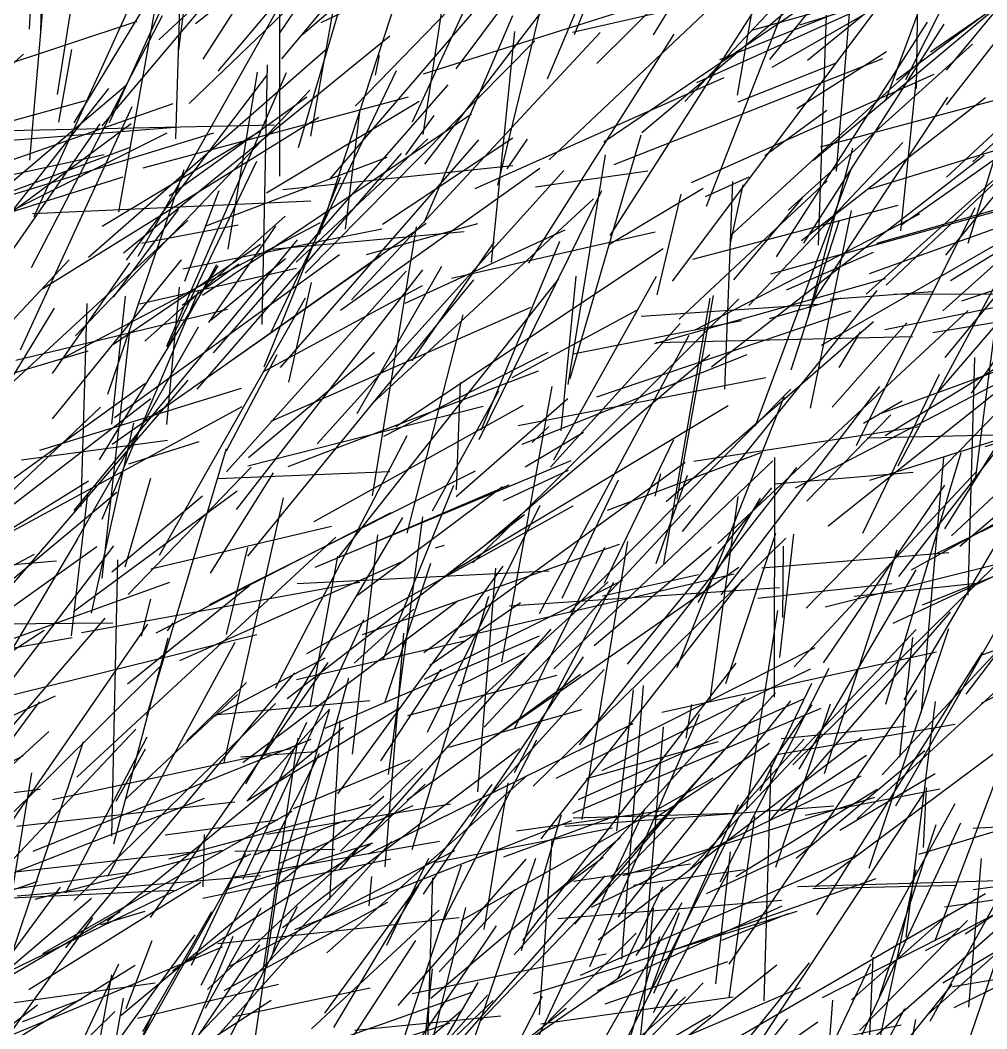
# Model space of a CAD drawing. Header units: metres. Extents: x 0 to 1019, y 0 to 619.
# Drawn here: x 396.4 to 465.7, y 409.9 to 482.3 of the extents above; entities that cross this region are included whole.
import ezdxf

# ---------------------------------------------------------------- set-up
doc = ezdxf.new("R2010")
doc.units = ezdxf.units.M

msp = doc.modelspace()

# ---------------------------------------------------------------- linework, layer by layer
at = {"color": 113}
for p, q in [((436.136, 481.221), (443.921, 500.626)), ((403.983, 465.035), (414.053, 478.282)), ((451.334, 462.904), (457.586, 465.61)), ((412.61, 426.198), (418.555, 432.804))]:
    msp.add_line(p, q, dxfattribs=at)
at = {"color": 31}
for p, q in [((414.969, 481.295), (427.583, 500.054)), ((441.953, 459.109), (460.367, 459.554)), ((423.469, 411.521), (432.652, 422.04))]:
    msp.add_line(p, q, dxfattribs=at)
at = {"color": 12}
for p, q in [((437.72, 479.146), (456.95, 498.233)), ((454.619, 454.478), (459.979, 460.535)), ((449.562, 442.934), (462.976, 444.037)), ((426.42, 413.953), (431.835, 419.859))]:
    msp.add_line(p, q, dxfattribs=at)
at = {"color": 93}
msp.add_line((410.564, 478.59), (426.977, 498.084), dxfattribs=at)
at = {"color": 160}
for p, q in [((441.794, 481.2), (452.014, 497.792)), ((385.183, 438.509), (402.129, 454.464))]:
    msp.add_line(p, q, dxfattribs=at)
at = {"color": 242}
for p, q in [((450.137, 479.427), (465.365, 498.073)), ((459.001, 438.965), (478.895, 448.293))]:
    msp.add_line(p, q, dxfattribs=at)
at = {"color": 36}
for p, q in [((434.191, 478.04), (442.084, 496.74)), ((407.525, 473.733), (407.97, 488.224)), ((444.9, 477.769), (462.953, 485.938)), ((443.872, 445.552), (457.845, 462.852))]:
    msp.add_line(p, q, dxfattribs=at)
at = {"color": 228}
msp.add_line((397.018, 481.618), (397.89, 496.47), dxfattribs=at)
at = {"color": 243}
for p, q in [((459.901, 477.991), (468.984, 496.014)), ((408.652, 414.418), (416.932, 431.874)), ((421.353, 422.414), (440.329, 431.78)), ((447.709, 420.796), (457.85, 427.053))]:
    msp.add_line(p, q, dxfattribs=at)
at = {"color": 29}
for p, q in [((447.826, 476.871), (451.084, 495.652)), ((452.408, 466.444), (465.618, 476.707)), ((409.802, 412.683), (425.413, 427.424)), ((406.603, 400.014), (416.256, 418.634))]:
    msp.add_line(p, q, dxfattribs=at)
at = {"color": 65}
msp.add_line((407.74, 480.12), (409.612, 495.015), dxfattribs=at)
at = {"color": 173}
for p, q in [((458.436, 476.453), (465.194, 494.773)), ((417.511, 442.988), (435.88, 450.639)), ((422.353, 404.547), (428.03, 421.621))]:
    msp.add_line(p, q, dxfattribs=at)
at = {"color": 37}
for p, q in [((460.656, 477.357), (460.904, 494.829)), ((431.834, 428.243), (438.957, 441.918)), ((460.84, 422.389), (469.398, 424.983)), ((432.42, 408.782), (440.183, 414.135)), ((404.768, 410.616), (414.89, 413.054))]:
    msp.add_line(p, q, dxfattribs=at)
at = {"color": 134}
for p, q in [((399.042, 476.91), (401.778, 494.491)), ((458.481, 463.238), (471.633, 475.635)), ((392.003, 446.577), (405.294, 456.186)), ((409.942, 440.301), (429.034, 449.914))]:
    msp.add_line(p, q, dxfattribs=at)
at = {"color": 162}
msp.add_line((416.624, 481.223), (431.435, 494.081), dxfattribs=at)
at = {"color": 25}
msp.add_line((424.496, 474.967), (433.33, 493.979), dxfattribs=at)
at = {"color": 129}
for p, q in [((415.124, 479.476), (426.802, 493.464)), ((409.617, 467.46), (422.692, 472.41)), ((459.472, 429.35), (460.412, 437.953))]:
    msp.add_line(p, q, dxfattribs=at)
at = {"color": 49}
for p, q in [((420.393, 476.078), (437.397, 493.631)), ((455.105, 457.332), (456.653, 459.895)), ((443.491, 435.797), (451.165, 455.216)), ((389.03, 441.629), (401.262, 449.19))]:
    msp.add_line(p, q, dxfattribs=at)
at = {"color": 185}
for p, q in [((400.219, 474.894), (411.188, 492.978)), ((452.121, 420.067), (470.425, 420.62))]:
    msp.add_line(p, q, dxfattribs=at)
at = {"color": 63}
for p, q in [((402.755, 474.909), (410.763, 492.428)), ((464.715, 472.079), (480.067, 486.02)), ((453.631, 466.095), (454.208, 482.611)), ((424.484, 457.804), (430.392, 466.349)), ((461.963, 443.908), (474.475, 450.07)), ((454.065, 428.19), (459.285, 444.226)), ((457.271, 421.379), (462.986, 438.585)), ((423.489, 403.97), (438.323, 420.839))]:
    msp.add_line(p, q, dxfattribs=at)
at = {"color": 20}
for p, q in [((444.052, 476.407), (458.33, 491.618)), ((441.89, 459.044), (458.44, 463.701)), ((399.626, 415.677), (416.053, 435.398))]:
    msp.add_line(p, q, dxfattribs=at)
at = {"color": 215}
for p, q in [((397.842, 481.214), (398.022, 491.297)), ((438.692, 466.787), (448.956, 482.832)), ((441.915, 448.092), (442.313, 449.683)), ((406.932, 438.417), (407.321, 438.996)), ((392.868, 420.784), (408.754, 422.557))]:
    msp.add_line(p, q, dxfattribs=at)
at = {"color": 220}
for p, q in [((416.335, 473.104), (421.6, 490.973)), ((453.996, 436.135), (462.696, 448.886)), ((425.365, 434.952), (439.586, 442.049)), ((437.819, 416.235), (456.745, 430.775))]:
    msp.add_line(p, q, dxfattribs=at)
at = {"color": 21}
for p, q in [((459.221, 477.965), (476.648, 490.915)), ((454.464, 462.233), (461.803, 462.778)), ((414.36, 453.482), (432.984, 461.663)), ((397.763, 451.396), (412.238, 455.831)), ((406.758, 423.787), (414.838, 424.86)), ((440.227, 403.02), (441.806, 418.505))]:
    msp.add_line(p, q, dxfattribs=at)
at = {"color": 227}
for p, q in [((462.807, 476.175), (474.279, 490.935)), ((450.611, 465.273), (461.448, 482.116)), ((430.167, 464.856), (431.843, 481.451)), ((414.395, 465.825), (428.205, 467.093)), ((447.232, 412.075), (449.075, 425.086))]:
    msp.add_line(p, q, dxfattribs=at)
at = {"color": 70}
for p, q in [((425.39, 471.921), (439.671, 490.601)), ((463.925, 462.106), (481.625, 468.042)), ((404.103, 441.022), (412.923, 450.175)), ((450.853, 436.502), (451.86, 445.37))]:
    msp.add_line(p, q, dxfattribs=at)
at = {"color": 208}
for p, q in [((461.675, 479.984), (477.16, 490.738)), ((453.277, 472.198), (472.489, 488.278)), ((450.617, 429.555), (463.446, 431.712))]:
    msp.add_line(p, q, dxfattribs=at)
at = {"color": 144}
for p, q in [((408.47, 476.266), (422.561, 489.839)), ((438.974, 471.902), (458.242, 479.514)), ((405.06, 438.037), (405.723, 440.689)), ((393.519, 412.474), (401.47, 419.24))]:
    msp.add_line(p, q, dxfattribs=at)
at = {"color": 137}
for p, q in [((414.979, 471.065), (414.995, 489.94)), ((458.209, 428.086), (473.799, 444.906))]:
    msp.add_line(p, q, dxfattribs=at)
at = {"color": 86}
for p, q in [((427.63, 478.76), (436.144, 490.143)), ((432.086, 453.162), (449.845, 456.608)), ((418.562, 419.139), (419.304, 431.985))]:
    msp.add_line(p, q, dxfattribs=at)
at = {"color": 50}
for p, q in [((454.919, 471.408), (456.411, 489.538)), ((405.301, 459.203), (415.358, 468.184)), ((438.501, 447.089), (449.521, 451.232)), ((410.006, 442.56), (414.543, 449.761)), ((412.549, 427.442), (423.811, 446.554)), ((446.974, 434.637), (450.561, 445.42)), ((379.444, 397.741), (397.593, 411.575))]:
    msp.add_line(p, q, dxfattribs=at)
at = {"color": 87}
for p, q in [((397.36, 468.163), (406.402, 488.026)), ((459.175, 425.862), (466.721, 439.102))]:
    msp.add_line(p, q, dxfattribs=at)
at = {"color": 75}
for p, q in [((403.431, 468.495), (406.98, 488.378)), ((431.791, 415.162), (448.375, 433.629))]:
    msp.add_line(p, q, dxfattribs=at)
at = {"color": 214}
for p, q in [((409.484, 479.461), (415.125, 488.234)), ((392.938, 461.631), (402.092, 474.804)), ((425.561, 407.636), (425.962, 420.685))]:
    msp.add_line(p, q, dxfattribs=at)
at = {"color": 251}
for p, q in [((417.94, 482.088), (430.669, 488.201)), ((388.657, 449.673), (408.392, 467.873)), ((461.09, 440.291), (473.916, 445.411)), ((387.342, 418.678), (404.064, 421.07))]:
    msp.add_line(p, q, dxfattribs=at)
at = {"color": 143}
for p, q in [((425.277, 474.038), (427.445, 488.41)), ((397.242, 468.368), (417.202, 469.284)), ((435.176, 452.776), (436.237, 463.89)), ((432.419, 416.191), (447.721, 436.093)), ((450.569, 421.448), (454.498, 433.177)), ((400.875, 396.272), (403.781, 412.057))]:
    msp.add_line(p, q, dxfattribs=at)
at = {"color": 138}
for p, q in [((397.057, 472.213), (398.388, 487.667)), ((396.979, 412.667), (409.324, 420.38))]:
    msp.add_line(p, q, dxfattribs=at)
at = {"color": 201}
for p, q in [((417.205, 473.918), (419.695, 487.84)), ((429.203, 426.864), (430.472, 442.917)), ((400.235, 419.055), (414.68, 433.209))]:
    msp.add_line(p, q, dxfattribs=at)
at = {"color": 226}
for p, q in [((445.596, 468.912), (452.94, 487.664)), ((441.908, 425.007), (450.107, 430.36)), ((445.606, 419.577), (453.134, 423.053))]:
    msp.add_line(p, q, dxfattribs=at)
at = {"color": 182}
for p, q in [((450.311, 478.891), (465.761, 487.768)), ((431.296, 471.579), (432.747, 473.717)), ((399.177, 457.88), (417.909, 467.737)), ((446.651, 440.999), (458.027, 455.956)), ((412.364, 420.594), (421.023, 439.227)), ((459.924, 416.427), (462.023, 433.35))]:
    msp.add_line(p, q, dxfattribs=at)
at = {"color": 94}
msp.add_line((452.29, 481.921), (471.572, 487.919), dxfattribs=at)
at = {"color": 83}
for p, q in [((408.934, 482.025), (415.373, 487.028)), ((415.033, 457.314), (429.259, 473.658)), ((427.856, 437.943), (447.572, 442.512)), ((421.427, 426.289), (438.535, 441.945))]:
    msp.add_line(p, q, dxfattribs=at)
at = {"color": 199}
for p, q in [((406.313, 480.841), (412.026, 486.167)), ((389.243, 473.255), (401.054, 476.486)), ((432.583, 450.195), (436.77, 452.67)), ((393.86, 433.343), (413.342, 438.166)), ((404.288, 398.846), (411.631, 416.501)), ((463.236, 412.901), (473.215, 414.554))]:
    msp.add_line(p, q, dxfattribs=at)
at = {"color": 145}
for p, q in [((418.599, 470.875), (431.422, 485.827)), ((456.815, 445.432), (462.315, 456.837)), ((402.922, 442.668), (409.437, 448.123))]:
    msp.add_line(p, q, dxfattribs=at)
at = {"color": 127}
for p, q in [((438.225, 473.514), (457.293, 486.474)), ((411.281, 465.809), (413.393, 478.528)), ((405.183, 471.666), (424.208, 476.759)), ((380.583, 435.121), (397.394, 443.916))]:
    msp.add_line(p, q, dxfattribs=at)
at = {"color": 102}
for p, q in [((448.84, 481.526), (464.105, 485.846)), ((449.453, 426.935), (453.166, 434.654)), ((403.233, 426.201), (405.357, 429.94))]:
    msp.add_line(p, q, dxfattribs=at)
at = {"color": 248}
msp.add_line((434.316, 472.218), (448.575, 485.708), dxfattribs=at)
at = {"color": 116}
for p, q in [((435.993, 481.393), (453.843, 485.478)), ((462.225, 455.558), (469.692, 464.277)), ((386.788, 442.4), (398.951, 443.447))]:
    msp.add_line(p, q, dxfattribs=at)
at = {"color": 18}
for p, q in [((462.808, 478.671), (468.361, 485.339)), ((452.077, 475.905), (458.502, 479.994)), ((445.532, 469.599), (448.667, 471)), ((433.153, 427.266), (451.287, 445.072)), ((388.465, 418.905), (407.354, 419.797)), ((456.574, 409.739), (464.329, 417.625)), ((424.736, 402.754), (435.518, 411.339))]:
    msp.add_line(p, q, dxfattribs=at)
at = {"color": 118}
for p, q in [((402.228, 474.677), (410.176, 484.074)), ((431.812, 431.395), (438.292, 444.422))]:
    msp.add_line(p, q, dxfattribs=at)
at = {"color": 24}
for p, q in [((417.835, 466.87), (423.54, 484.308)), ((391.323, 468.366), (410.244, 474.156)), ((408.163, 463.514), (410.64, 470.016)), ((402.64, 420.822), (411.775, 437.609))]:
    msp.add_line(p, q, dxfattribs=at)
at = {"color": 40}
for p, q in [((425.285, 478.399), (442.809, 483.939)), ((459.532, 467.128), (460.665, 478.078)), ((452.031, 422.105), (461.27, 429.831)), ((435.426, 424.389), (454.738, 425.849)), ((405.377, 403.637), (423.002, 423.296))]:
    msp.add_line(p, q, dxfattribs=at)
at = {"color": 54}
for p, q in [((430.621, 470.416), (433.94, 484.089)), ((414.35, 459.817), (423.347, 478.651)), ((441.504, 412.334), (443.67, 418.209))]:
    msp.add_line(p, q, dxfattribs=at)
at = {"color": 186}
for p, q in [((440.965, 474.198), (452.945, 484.284)), ((431.454, 440.206), (450.845, 441.525)), ((433.979, 419.032), (438.182, 422.177))]:
    msp.add_line(p, q, dxfattribs=at)
at = {"color": 239}
for p, q in [((446.566, 479.425), (458.304, 484.134)), ((459.529, 467.531), (471.5, 475.977)), ((451.892, 435.847), (464.895, 449.788))]:
    msp.add_line(p, q, dxfattribs=at)
at = {"color": 198}
for p, q in [((452.851, 479.394), (458.208, 483.766)), ((385.475, 460.904), (404.313, 474.826)), ((419.231, 443.759), (434.998, 463.686)), ((388.245, 444.267), (398.814, 461.576)), ((434.652, 435.704), (450.367, 450.616))]:
    msp.add_line(p, q, dxfattribs=at)
at = {"color": 196}
for p, q in [((404.83, 465.32), (414.84, 483.075)), ((386.99, 457.404), (402.709, 477.342)), ((392.886, 445.216), (405.72, 455.092)), ((413.826, 414.193), (416.293, 430.725)), ((455.062, 405.79), (463.837, 424.639))]:
    msp.add_line(p, q, dxfattribs=at)
at = {"color": 55}
for p, q in [((443.15, 463.52), (457.776, 483.003)), ((409.642, 411.342), (413.653, 418.542))]:
    msp.add_line(p, q, dxfattribs=at)
at = {"color": 171}
for p, q in [((464.377, 466.255), (469.561, 483.007)), ((382.998, 430.989), (401.849, 444.481)), ((412.195, 429.386), (417.567, 429.762)), ((434.935, 417.766), (450.998, 419.085))]:
    msp.add_line(p, q, dxfattribs=at)
at = {"color": 122}
for p, q in [((397.158, 464.5), (406.561, 482.596)), ((429.439, 452.818), (435.075, 466.39)), ((426.708, 417.585), (433.425, 430.594))]:
    msp.add_line(p, q, dxfattribs=at)
at = {"color": 10}
for p, q in [((425.338, 467.727), (431.714, 482.592)), ((447.752, 425.358), (452.614, 430.649))]:
    msp.add_line(p, q, dxfattribs=at)
at = {"color": 244}
for p, q in [((388.94, 476.954), (404.757, 482.183)), ((439.92, 436.026), (450.283, 448.677))]:
    msp.add_line(p, q, dxfattribs=at)
at = {"color": 146}
for p, q in [((452.583, 466.251), (462.64, 481.966)), ((403.605, 410.844), (422.457, 426.547))]:
    msp.add_line(p, q, dxfattribs=at)
at = {"color": 191}
for p, q in [((403.778, 465.544), (422.872, 481.123)), ((442.695, 447.697), (457.572, 460.619)), ((444.997, 440.45), (449.466, 447.947)), ((434.24, 410.381), (440.551, 416.725))]:
    msp.add_line(p, q, dxfattribs=at)
at = {"color": 184}
for p, q in [((416.801, 464.084), (433.286, 480.775)), ((446.407, 444.696), (464.366, 461.415)), ((451.197, 403.606), (470.71, 420.798))]:
    msp.add_line(p, q, dxfattribs=at)
at = {"color": 156}
for p, q in [((420.136, 462.186), (437.966, 481.37)), ((465.323, 433.239), (485.067, 443.341)), ((439.655, 408.704), (447.984, 425.175))]:
    msp.add_line(p, q, dxfattribs=at)
at = {"color": 168}
for p, q in [((432.855, 464.801), (443.285, 481.246)), ((397.989, 463), (417.783, 475.28))]:
    msp.add_line(p, q, dxfattribs=at)
at = {"color": 211}
for p, q in [((462.774, 465.389), (475.72, 481.27)), ((447.727, 409.191), (465.608, 419.569))]:
    msp.add_line(p, q, dxfattribs=at)
at = {"color": 181}
for p, q in [((399.119, 474.941), (400.062, 480.158)), ((457.049, 462.593), (476.755, 480.25)), ((419.343, 461.432), (433.646, 471.626)), ((436.666, 424.874), (439.949, 444.824))]:
    msp.add_line(p, q, dxfattribs=at)
at = {"color": 246}
for p, q in [((401.269, 465.245), (418.274, 480.114)), ((402.634, 455.417), (408.127, 471.529)), ((455.163, 424.111), (462.008, 428.184))]:
    msp.add_line(p, q, dxfattribs=at)
at = {"color": 53}
for p, q in [((451.449, 468.607), (464.684, 480.537)), ((401.469, 439.688), (404.517, 453.339)), ((462.558, 413.148), (476.974, 421.736))]:
    msp.add_line(p, q, dxfattribs=at)
at = {"color": 142}
msp.add_line((381.662, 466.649), (396.598, 479.813), dxfattribs=at)
at = {"color": 135}
for p, q in [((421.839, 478.308), (422.125, 479.726)), ((464.362, 440.978), (464.849, 458.041))]:
    msp.add_line(p, q, dxfattribs=at)
at = {"color": 64}
for p, q in [((447.29, 466.772), (461.08, 479.41)), ((395.433, 473.62), (407.48, 474.565)), ((402.23, 467.478), (413.607, 474.309)), ((410.502, 449.358), (422.885, 449.86))]:
    msp.add_line(p, q, dxfattribs=at)
at = {"color": 115}
for p, q in [((462.825, 470.975), (471.932, 479.477)), ((392.017, 425.341), (398.411, 431.207)), ((399.641, 419.626), (405.457, 430.81)), ((397.297, 422.608), (417.24, 430.634)), ((391.76, 419.473), (409.587, 426.409))]:
    msp.add_line(p, q, dxfattribs=at)
at = {"color": 148}
msp.add_line((413.73, 460.401), (414.101, 479.039), dxfattribs=at)
at = {"color": 179}
for p, q in [((447.879, 476.391), (454.864, 479.179)), ((393.846, 444.524), (412.293, 454.527))]:
    msp.add_line(p, q, dxfattribs=at)
at = {"color": 56}
for p, q in [((406.867, 458.863), (415.468, 478.499)), ((394.178, 410.555), (400.888, 430.466))]:
    msp.add_line(p, q, dxfattribs=at)
at = {"color": 99}
for p, q in [((429.001, 470.162), (446.858, 478.127)), ((444.517, 470.612), (461.923, 478.376)), ((450.11, 460.836), (455.253, 462.327)), ((433.099, 451.94), (434.279, 453.094)), ((379.239, 426.31), (398.076, 438.462)), ((444.13, 430.714), (444.539, 433.135))]:
    msp.add_line(p, q, dxfattribs=at)
at = {"color": 238}
for p, q in [((394.364, 469.479), (403.956, 477.59)), ((414.665, 434.311), (424.116, 452.453)), ((385.478, 438.872), (402.998, 438.987))]:
    msp.add_line(p, q, dxfattribs=at)
at = {"color": 245}
for p, q in [((400.324, 459.596), (417.128, 477.222)), ((450.069, 424.714), (463.109, 439.759)), ((456.416, 424.915), (469.391, 436.914))]:
    msp.add_line(p, q, dxfattribs=at)
at = {"color": 51}
for p, q in [((410.228, 458.368), (427.061, 477.615)), ((451.668, 457.146), (455.106, 467.828)), ((411.17, 449.828), (424.058, 464.249)), ((388.109, 417.676), (406.397, 435.858)), ((393.728, 407.698), (404.614, 414.421))]:
    msp.add_line(p, q, dxfattribs=at)
at = {"color": 187}
for p, q in [((453.773, 473.168), (470.954, 477.773)), ((426.217, 393.327), (445.356, 413.156))]:
    msp.add_line(p, q, dxfattribs=at)
at = {"color": 90}
for p, q in [((407.053, 469.647), (416.928, 476.75)), ((427.665, 448.549), (427.938, 456.236)), ((450.988, 425.49), (457.088, 429.498)), ((384.945, 425.505), (397.78, 427.052)), ((447.975, 394.193), (463.219, 413.027)), ((448.502, 406.866), (451.424, 410.551))]:
    msp.add_line(p, q, dxfattribs=at)
at = {"color": 124}
for p, q in [((414.034, 469.863), (424.978, 476.451)), ((419.69, 467.26), (420.742, 475.868)), ((436.993, 427.81), (446.461, 430.489)), ((411.737, 420.761), (426.451, 423.32))]:
    msp.add_line(p, q, dxfattribs=at)
at = {"color": 126}
for p, q in [((452.956, 461.606), (462.906, 476.739)), ((454.106, 440.15), (471.357, 444.449)), ((387.339, 434.817), (407.099, 441.914))]:
    msp.add_line(p, q, dxfattribs=at)
at = {"color": 8}
msp.add_line((462.558, 461.397), (479.524, 476.644), dxfattribs=at)
at = {"color": 15}
for p, q in [((390.017, 470.219), (407.328, 476.281)), ((394.951, 437.037), (400.085, 437.949))]:
    msp.add_line(p, q, dxfattribs=at)
at = {"color": 197}
msp.add_line((396.39, 458.599), (404.38, 476.056), dxfattribs=at)
at = {"color": 205}
for p, q in [((449.787, 472.533), (454.24, 475.804)), ((457.286, 464.064), (472.268, 469.435)), ((417.159, 432.955), (419.151, 443.791))]:
    msp.add_line(p, q, dxfattribs=at)
at = {"color": 82}
for p, q in [((409.434, 462.515), (428.739, 475.529)), ((385.747, 423.711), (396.583, 429.479)), ((463.068, 405.047), (468.828, 421.978)), ((442.397, 415.247), (457.766, 420.635))]:
    msp.add_line(p, q, dxfattribs=at)
at = {"color": 165}
for p, q in [((424.03, 472.58), (426.049, 475.401)), ((400.735, 447.334), (401.156, 461.921)), ((429.358, 410.414), (443.297, 424.934))]:
    msp.add_line(p, q, dxfattribs=at)
at = {"color": 38}
for p, q in [((395.53, 474.339), (414.602, 474.743)), ((402.243, 442.198), (404.222, 459.963)), ((420.909, 438.152), (439.366, 444.644)), ((457.03, 402.889), (457.564, 414.998)), ((411.584, 410.707), (421.475, 412.785))]:
    msp.add_line(p, q, dxfattribs=at)
at = {"color": 73}
for p, q in [((457.312, 470.148), (472.364, 474.768)), ((420.458, 444.215), (431.444, 448.903)), ((394.962, 435.696), (400.477, 444.967)), ((434.808, 427.838), (453.4, 437.221)), ((398.666, 426.321), (415.806, 429.986))]:
    msp.add_line(p, q, dxfattribs=at)
at = {"color": 19}
for p, q in [((390.233, 465.817), (406.907, 474.157)), ((434.406, 450.171), (443.714, 460.477))]:
    msp.add_line(p, q, dxfattribs=at)
at = {"color": 81}
for p, q in [((416.157, 464.873), (425.613, 473.739)), ((435.664, 456.112), (438.353, 472.598)), ((409.466, 419.235), (422.956, 422.045))]:
    msp.add_line(p, q, dxfattribs=at)
at = {"color": 108}
for p, q in [((422.341, 467.606), (431.694, 473.798)), ((437.74, 455.218), (455.977, 461.4)), ((437.541, 437.359), (445.939, 444.442)), ((436.414, 426.319), (452.632, 433.561)), ((402.586, 417.58), (419.544, 431.5))]:
    msp.add_line(p, q, dxfattribs=at)
at = {"color": 255}
for p, q in [((435.824, 456.524), (440.913, 474.026)), ((403.12, 453.743), (419.264, 465.442)), ((425.586, 431.142), (433.654, 447.44)), ((439.261, 413.521), (442.475, 420.051)), ((412.56, 394.998), (430.28, 411.883))]:
    msp.add_line(p, q, dxfattribs=at)
at = {"color": 44}
for p, q in [((463.097, 463.564), (479.454, 473.57)), ((403.055, 458.99), (413.603, 466.185)), ((459.067, 462.597), (477.184, 462.609)), ((425.81, 412.054), (439.428, 423.601)), ((415.065, 401.381), (424.753, 416.205))]:
    msp.add_line(p, q, dxfattribs=at)
at = {"color": 3}
for p, q in [((386.689, 466.612), (404.21, 473.112)), ((454.326, 445.96), (467.663, 456.599))]:
    msp.add_line(p, q, dxfattribs=at)
at = {"color": 230}
for p, q in [((448.642, 461.781), (459.685, 473.477)), ((422.395, 436.366), (427.464, 448.882)), ((420.37, 409.765), (430.833, 410.787))]:
    msp.add_line(p, q, dxfattribs=at)
at = {"color": 107}
for p, q in [((452.905, 461.04), (456.106, 473.098)), ((446.706, 416.208), (451.459, 418.134))]:
    msp.add_line(p, q, dxfattribs=at)
at = {"color": 45}
for p, q in [((393.572, 470.699), (402.388, 472.607)), ((415.179, 417.129), (432.192, 429.983)), ((433.196, 412.399), (452.105, 418.303))]:
    msp.add_line(p, q, dxfattribs=at)
at = {"color": 106}
msp.add_line((406.94, 458.798), (413.347, 472.123), dxfattribs=at)
at = {"color": 133}
for p, q in [((409.064, 455.756), (423.714, 472.688)), ((461.025, 432.554), (462.622, 450.857)), ((464.417, 411.414), (465.337, 422.084)), ((438.436, 409.411), (443.845, 418.923))]:
    msp.add_line(p, q, dxfattribs=at)
at = {"color": 33}
for p, q in [((445.947, 457.363), (465.524, 472.568)), ((409.9, 460.552), (414.691, 467.464)), ((396.451, 450.707), (406.924, 452.096)), ((419.153, 426.725), (431.016, 443.058)), ((421.39, 418.677), (421.589, 420.777)), ((461.321, 415.478), (472.068, 421.129)), ((403.952, 411.305), (405.824, 416.198)), ((434.16, 399.893), (443.512, 412.701))]:
    msp.add_line(p, q, dxfattribs=at)
at = {"color": 169}
for p, q in [((415.2, 470.092), (431.711, 471.822)), ((410.522, 432.415), (421.441, 433.424)), ((396.131, 419.391), (413.61, 420.859))]:
    msp.add_line(p, q, dxfattribs=at)
at = {"color": 67}
for p, q in [((417.659, 451.833), (435.371, 471.473)), ((458.397, 460.052), (470.295, 462.458)), ((436.025, 458.315), (448.098, 460.706)), ((416.19, 434.927), (428.24, 437.705)), ((409.353, 412.981), (417.827, 429.624)), ((414.027, 423.835), (427.238, 426.015)), ((418.727, 399.751), (430.541, 417.242)), ((432.249, 399.818), (450.654, 414.437))]:
    msp.add_line(p, q, dxfattribs=at)
at = {"color": 167}
msp.add_line((433.333, 470.302), (441.383, 471.429), dxfattribs=at)
at = {"color": 114}
for p, q in [((449.103, 453.141), (455.964, 471.521)), ((402.93, 423.688), (403.357, 443.513)), ((431.054, 422.196), (439.176, 425.167))]:
    msp.add_line(p, q, dxfattribs=at)
at = {"color": 5}
msp.add_line((457.811, 466.257), (477.514, 471.814), dxfattribs=at)
at = {"color": 84}
for p, q in [((464.617, 455.476), (476.096, 471.632)), ((458.424, 452.444), (478.195, 464.511)), ((424.49, 412.388), (438.401, 415.232)), ((449.282, 397.505), (457.4, 414.512))]:
    msp.add_line(p, q, dxfattribs=at)
at = {"color": 100}
for p, q in [((395.579, 468.456), (403.741, 471.018)), ((397.44, 419.165), (410.837, 422.677)), ((434.217, 396.932), (453.593, 410.364))]:
    msp.add_line(p, q, dxfattribs=at)
at = {"color": 232}
for p, q in [((413.868, 457.38), (419.345, 470.976)), ((461.446, 410.866), (469.503, 418.038))]:
    msp.add_line(p, q, dxfattribs=at)
at = {"color": 92}
for p, q in [((443.626, 460.786), (454.258, 470.733)), ((449.282, 440.772), (458.905, 441.818)), ((438.715, 420.693), (449.041, 432.276)), ((431.96, 424.055), (442.819, 425.571))]:
    msp.add_line(p, q, dxfattribs=at)
at = {"color": 109}
msp.add_line((446.91, 455.775), (447.488, 470.673), dxfattribs=at)
at = {"color": 213}
for p, q in [((429.286, 452.147), (438.1, 470.023)), ((411.764, 422.616), (418.934, 422.747)), ((395.245, 413.439), (403.539, 418.274))]:
    msp.add_line(p, q, dxfattribs=at)
at = {"color": 11}
for p, q in [((438.645, 466.166), (445.357, 470.195)), ((425.548, 395.859), (444.081, 412.143))]:
    msp.add_line(p, q, dxfattribs=at)
at = {"color": 190}
for p, q in [((447.301, 466.135), (448.237, 470.435)), ((448.67, 407.759), (461.206, 426.789))]:
    msp.add_line(p, q, dxfattribs=at)
at = {"color": 180}
for p, q in [((421.596, 454.708), (437.497, 469.42)), ((405.063, 466.245), (412.003, 467.575)), ((459.394, 442.331), (466.832, 451.909)), ((459.779, 433.461), (467.829, 447.113)), ((462.004, 416.201), (466.641, 428.456))]:
    msp.add_line(p, q, dxfattribs=at)
at = {"color": 120}
for p, q in [((442.053, 462.528), (443.786, 469.769)), ((434.645, 450.686), (442.02, 463.869)), ((422.508, 433.258), (425.816, 443.278)), ((437.797, 401.326), (442.261, 416.473)), ((414.781, 407.538), (428.827, 412.504))]:
    msp.add_line(p, q, dxfattribs=at)
at = {"color": 123}
for p, q in [((447.559, 463.61), (452.505, 469.518)), ((408.035, 464.412), (422.303, 467.277))]:
    msp.add_line(p, q, dxfattribs=at)
at = {"color": 210}
for p, q in [((403.062, 462.382), (407.709, 468.673)), ((403.086, 423.128), (406.986, 437.929))]:
    msp.add_line(p, q, dxfattribs=at)
at = {"color": 130}
msp.add_line((444.627, 465.109), (459.358, 468.984), dxfattribs=at)
at = {"color": 229}
for p, q in [((450.206, 464.048), (468.29, 469.081)), ((418.234, 431.429), (433.614, 438.053))]:
    msp.add_line(p, q, dxfattribs=at)
at = {"color": 231}
msp.add_line((453.051, 454.404), (455.993, 468.603), dxfattribs=at)
at = {"color": 17}
for p, q in [((456.354, 451.724), (464.879, 468.8)), ((423.302, 453.083), (442.492, 465.866)), ((400.36, 444.807), (409.154, 460.231)), ((451.787, 428.792), (466.421, 443.226)), ((425.749, 435.945), (432.261, 440.458))]:
    msp.add_line(p, q, dxfattribs=at)
at = {"color": 104}
msp.add_line((464.895, 449.292), (467.392, 468.635), dxfattribs=at)
at = {"color": 96}
for p, q in [((444.745, 459.997), (460.915, 468.345)), ((445.869, 433.494), (447.864, 448.074)), ((436.159, 417.376), (446.359, 429.327))]:
    msp.add_line(p, q, dxfattribs=at)
at = {"color": 111}
for p, q in [((453.849, 458.936), (469.372, 467.889)), ((410.064, 460.736), (415.399, 465.136))]:
    msp.add_line(p, q, dxfattribs=at)
at = {"color": 176}
for p, q in [((411.165, 457.595), (425.473, 467.675)), ((409.482, 420.049), (409.574, 423.799)), ((411.088, 419.842), (421.661, 423.197))]:
    msp.add_line(p, q, dxfattribs=at)
at = {"color": 101}
for p, q in [((421.205, 465.422), (429.2, 467.652)), ((400.748, 438.29), (420.732, 441.913))]:
    msp.add_line(p, q, dxfattribs=at)
at = {"color": 192}
msp.add_line((421.635, 448.117), (424.803, 467.428), dxfattribs=at)
at = {"color": 89}
for p, q in [((423.969, 461.937), (435.459, 467.215)), ((457.324, 449.231), (474.008, 454.547)), ((402.135, 417.337), (405.328, 418.289))]:
    msp.add_line(p, q, dxfattribs=at)
at = {"color": 14}
for p, q in [((427.309, 463.733), (441.926, 467.055)), ((411.156, 451.347), (414.795, 458.252)), ((457.133, 452.266), (475.859, 452.729))]:
    msp.add_line(p, q, dxfattribs=at)
at = {"color": 209}
for p, q in [((400.225, 447.07), (416.243, 466.477)), ((442.386, 432.592), (462.103, 436.925)), ((424.078, 407.802), (428.059, 411.222))]:
    msp.add_line(p, q, dxfattribs=at)
at = {"color": 16}
for p, q in [((459.36, 450.274), (467.953, 466.298)), ((404.067, 434.619), (412.836, 441.708))]:
    msp.add_line(p, q, dxfattribs=at)
at = {"color": 1}
for p, q in [((387.842, 452.227), (399.876, 465.04)), ((418.35, 415.318), (432.728, 428.04))]:
    msp.add_line(p, q, dxfattribs=at)
at = {"color": 7}
for p, q in [((398.668, 453.642), (407.935, 465.063)), ((420.189, 429.56), (422.026, 445.302)), ((453.224, 419.93), (463.566, 420.159)), ((396.541, 410.389), (400.788, 411.981))]:
    msp.add_line(p, q, dxfattribs=at)
at = {"color": 4}
for p, q in [((398.686, 456.89), (404.223, 464.847)), ((446.584, 420.395), (454.401, 435.737)), ((427.104, 430.061), (436.652, 432.767))]:
    msp.add_line(p, q, dxfattribs=at)
at = {"color": 247}
for p, q in [((402.963, 451.815), (422.211, 465.348)), ((406.888, 453.231), (407.78, 463.094)), ((460.305, 442.808), (479.809, 453.675))]:
    msp.add_line(p, q, dxfattribs=at)
at = {"color": 224}
for p, q in [((402.059, 450.688), (410.57, 464.611)), ((450.471, 448.975), (460.42, 449.814)), ((393.996, 422.245), (405.517, 438.892))]:
    msp.add_line(p, q, dxfattribs=at)
at = {"color": 178}
for p, q in [((404.929, 461.893), (416.187, 464.453)), ((424.113, 426.28), (436.563, 435.299)), ((440.55, 399.164), (452.977, 414.599)), ((454.451, 401.238), (459.837, 411.319))]:
    msp.add_line(p, q, dxfattribs=at)
at = {"color": 158}
for p, q in [((407.985, 461.799), (412.041, 464.775)), ((463.183, 445.243), (473.661, 455.076)), ((432.114, 402.719), (445.906, 410.863))]:
    msp.add_line(p, q, dxfattribs=at)
at = {"color": 85}
msp.add_line((408.259, 460.726), (410.477, 464.727), dxfattribs=at)
at = {"color": 28}
msp.add_line((411.884, 447.119), (425.239, 464.33), dxfattribs=at)
at = {"color": 250}
for p, q in [((420.543, 454.019), (426.597, 464.597)), ((453.368, 420.046), (468.931, 431.655))]:
    msp.add_line(p, q, dxfattribs=at)
at = {"color": 212}
for p, q in [((412.701, 443.78), (428.899, 463.615)), ((412.687, 426.274), (423.616, 432.93)), ((407.284, 414.036), (421.51, 423.124)), ((446.266, 413.078), (447.323, 422.569)), ((403.891, 403.966), (419.819, 420.54))]:
    msp.add_line(p, q, dxfattribs=at)
at = {"color": 161}
for p, q in [((415.627, 456.263), (417.251, 463.421)), ((436.033, 424.992), (447.698, 425.345)), ((433.611, 410.859), (434.516, 423.371))]:
    msp.add_line(p, q, dxfattribs=at)
at = {"color": 30}
for p, q in [((402.24, 446.433), (409.14, 462.813)), ((393.656, 439.259), (408.411, 456.425)), ((439.17, 424.059), (440.355, 434.18))]:
    msp.add_line(p, q, dxfattribs=at)
at = {"color": 41}
for p, q in [((413.917, 457.073), (425.227, 463.207)), ((424.971, 404.888), (425.947, 414.151))]:
    msp.add_line(p, q, dxfattribs=at)
at = {"color": 46}
msp.add_line((461.842, 459.824), (481.292, 463.048), dxfattribs=at)
at = {"color": 69}
for p, q in [((462.718, 458.031), (467.073, 463.323)), ((419.33, 422.605), (425.224, 428.544)), ((427.995, 417.633), (446.074, 427.868))]:
    msp.add_line(p, q, dxfattribs=at)
at = {"color": 57}
for p, q in [((402.94, 453.263), (403.909, 462.439)), ((418.866, 409.946), (424.948, 420.133))]:
    msp.add_line(p, q, dxfattribs=at)
at = {"color": 22}
for p, q in [((406.352, 443.864), (416.839, 462.322)), ((431.025, 447.773), (435.703, 449.945)), ((449.738, 411.872), (450.237, 428.767)), ((397.985, 415.259), (415.86, 425.484)), ((432.316, 415.486), (435.196, 425.248))]:
    msp.add_line(p, q, dxfattribs=at)
at = {"color": 207}
msp.add_line((428.839, 443.305), (447.927, 462.261), dxfattribs=at)
at = {"color": 240}
for p, q in [((442.527, 443.249), (445.853, 462.308)), ((394.588, 433.366), (403.067, 444.529)), ((409.114, 409.303), (413.559, 415.892))]:
    msp.add_line(p, q, dxfattribs=at)
at = {"color": 164}
msp.add_line((443.483, 447.88), (446.092, 462.502), dxfattribs=at)
at = {"color": 71}
for p, q in [((462.704, 445.74), (473.153, 462.567)), ((453.504, 418.045), (465.399, 436.868)), ((439.527, 414.847), (441.068, 434.508)), ((413.174, 422.331), (419.71, 424.843)), ((436.549, 413.694), (456.352, 422.305))]:
    msp.add_line(p, q, dxfattribs=at)
at = {"color": 97}
for p, q in [((396.051, 457.849), (411.23, 461.505)), ((427.806, 434.483), (432.567, 436.812))]:
    msp.add_line(p, q, dxfattribs=at)
at = {"color": 95}
for p, q in [((431.665, 456.6), (440.6, 461.45)), ((415.591, 450.216), (433.555, 457.085)), ((438.108, 428.386), (453.052, 435.687)), ((453.703, 399.591), (454.656, 411.902))]:
    msp.add_line(p, q, dxfattribs=at)
at = {"color": 159}
msp.add_line((440.921, 461), (453.552, 461.875), dxfattribs=at)
at = {"color": 223}
for p, q in [((424.117, 445.43), (428.149, 461.108)), ((429.857, 444.702), (445.831, 458.251)), ((425.286, 419.51), (436.778, 436.548)), ((401.822, 403.36), (412.543, 422.43))]:
    msp.add_line(p, q, dxfattribs=at)
at = {"color": 175}
msp.add_line((458.148, 454.035), (475.295, 460.354), dxfattribs=at)
at = {"color": 35}
for p, q in [((433.62, 439.663), (444.354, 459.65)), ((452.788, 447.722), (458.819, 453.933))]:
    msp.add_line(p, q, dxfattribs=at)
at = {"color": 9}
msp.add_line((391.216, 455.529), (401.229, 458.509), dxfattribs=at)
at = {"color": 150}
for p, q in [((412.737, 450.855), (421.775, 458.417)), ((424.006, 405.67), (429.876, 412.277))]:
    msp.add_line(p, q, dxfattribs=at)
at = {"color": 79}
for p, q in [((422.445, 452.393), (434.234, 458.425)), ((465.589, 451.663), (481.809, 456.446)), ((450.487, 433.664), (450.502, 450.858)), ((392.706, 439.53), (403.28, 448.38)), ((429.636, 431.505), (444.458, 447.447)), ((437.346, 418.585), (456.69, 428.019)), ((397.354, 392.235), (405.814, 410.779))]:
    msp.add_line(p, q, dxfattribs=at)
at = {"color": 13}
msp.add_line((432.373, 451.828), (448.506, 458.254), dxfattribs=at)
at = {"color": 206}
for p, q in [((451.993, 448.692), (469.851, 457.964)), ((411.15, 438.167), (412.689, 444.407))]:
    msp.add_line(p, q, dxfattribs=at)
at = {"color": 221}
for p, q in [((452.738, 440.046), (469.399, 457.144)), ((444.692, 450.59), (460.821, 453.082)), ((388.888, 406.049), (399.256, 420.013)), ((391.098, 407.485), (410.867, 415.743))]:
    msp.add_line(p, q, dxfattribs=at)
at = {"color": 132}
for p, q in [((463.779, 444.501), (478.437, 456.992)), ((400.186, 439.799), (411.933, 448.47)), ((433.732, 423.487), (448.236, 442.119))]:
    msp.add_line(p, q, dxfattribs=at)
at = {"color": 194}
for p, q in [((425.94, 447.032), (430.705, 455.649)), ((438.128, 440.929), (445.03, 442.466))]:
    msp.add_line(p, q, dxfattribs=at)
at = {"color": 74}
for p, q in [((430.916, 436.174), (434.525, 455.958)), ((406.11, 438.271), (422.975, 446.908)), ((457.343, 405.873), (460.648, 421.261))]:
    msp.add_line(p, q, dxfattribs=at)
at = {"color": 237}
for p, q in [((435.762, 439.735), (451.642, 455.777)), ((453.926, 412.11), (463.704, 417.089))]:
    msp.add_line(p, q, dxfattribs=at)
at = {"color": 233}
for p, q in [((427.636, 448.059), (435.654, 455.102)), ((439.271, 417.858), (451.657, 433.385)), ((416.063, 416.981), (435.945, 424.818)), ((393.144, 406.04), (401.571, 417.817))]:
    msp.add_line(p, q, dxfattribs=at)
at = {"color": 147}
for p, q in [((456.867, 453.338), (459.63, 454.932)), ((438.285, 441.854), (443.263, 452.145)), ((436.485, 430.23), (452.086, 450.144)), ((386.092, 420.295), (402.457, 439.327)), ((419.244, 421.246), (434.463, 438.546))]:
    msp.add_line(p, q, dxfattribs=at)
at = {"color": 241}
for p, q in [((412.69, 450.257), (429.579, 454.558)), ((404.142, 450.412), (409.208, 452.01)), ((420.33, 436.104), (424.611, 439.974))]:
    msp.add_line(p, q, dxfattribs=at)
at = {"color": 42}
for p, q in [((417.443, 446.262), (432.479, 454.611)), ((458.473, 433.169), (463.858, 451.212))]:
    msp.add_line(p, q, dxfattribs=at)
at = {"color": 58}
for p, q in [((427.197, 442.609), (447.161, 454.602)), ((438.327, 411.65), (447.124, 414.676))]:
    msp.add_line(p, q, dxfattribs=at)
at = {"color": 78}
for p, q in [((405.44, 432.352), (411.157, 451.505)), ((411.322, 414.338), (427.539, 422.656))]:
    msp.add_line(p, q, dxfattribs=at)
at = {"color": 183}
for p, q in [((425.328, 436.872), (444.076, 450.516)), ((458.017, 412.184), (462.083, 424.516))]:
    msp.add_line(p, q, dxfattribs=at)
at = {"color": 163}
msp.add_line((464.225, 433.864), (476.326, 449.814), dxfattribs=at)
at = {"color": 103}
for p, q in [((403.884, 443.027), (405.725, 449.384)), ((416.239, 441.829), (434.309, 442.732)), ((429.647, 416.977), (431.36, 427.499)), ((430.219, 405.221), (433.82, 412.194))]:
    msp.add_line(p, q, dxfattribs=at)
at = {"color": 219}
msp.add_line((435.231, 440.759), (439.278, 449.269), dxfattribs=at)
at = {"color": 59}
for p, q in [((441.98, 443.248), (444.239, 449.601)), ((424.49, 422.719), (429.972, 440.908))]:
    msp.add_line(p, q, dxfattribs=at)
at = {"color": 119}
for p, q in [((400.03, 438.072), (401.21, 448.255)), ((422.236, 429.096), (426.555, 435.67))]:
    msp.add_line(p, q, dxfattribs=at)
at = {"color": 125}
for p, q in [((420.563, 440.973), (430.952, 448.777)), ((386.564, 394.798), (403.15, 411.108))]:
    msp.add_line(p, q, dxfattribs=at)
at = {"color": 136}
for p, q in [((410.989, 428.96), (415.26, 447.975)), ((436.01, 425.34), (453.833, 432.869))]:
    msp.add_line(p, q, dxfattribs=at)
at = {"color": 218}
msp.add_line((415.501, 433.56), (432.531, 446.767), dxfattribs=at)
at = {"color": 140}
msp.add_line((416.933, 436.784), (436.031, 447.405), dxfattribs=at)
at = {"color": 174}
for p, q in [((422.793, 428.103), (425.257, 446.602)), ((440.56, 415.125), (453.183, 433.098)), ((414.888, 420.548), (418.555, 432.757))]:
    msp.add_line(p, q, dxfattribs=at)
at = {"color": 91}
for p, q in [((405.734, 442.877), (418.69, 445.931)), ((410.197, 432.258), (418.247, 436.489)), ((428.68, 425.105), (438.25, 435.652))]:
    msp.add_line(p, q, dxfattribs=at)
at = {"color": 2}
msp.add_line((400.42, 427.922), (419.009, 445.145), dxfattribs=at)
at = {"color": 27}
msp.add_line((426.148, 444.374), (426.797, 444.566), dxfattribs=at)
at = {"color": 253}
for p, q in [((451.078, 439.383), (451.112, 444.491)), ((444.417, 421.338), (460.635, 438.516))]:
    msp.add_line(p, q, dxfattribs=at)
at = {"color": 204}
for p, q in [((407.816, 436.286), (423.975, 443.484)), ((390.145, 410.937), (406.048, 413.153)), ((440.942, 406.303), (459.574, 410.131))]:
    msp.add_line(p, q, dxfattribs=at)
at = {"color": 48}
for p, q in [((430.414, 430.848), (447.91, 442.984)), ((465.242, 436.658), (480.654, 442.28))]:
    msp.add_line(p, q, dxfattribs=at)
at = {"color": 43}
for p, q in [((452.252, 428.503), (460.642, 442.8)), ((407.032, 422.067), (421.547, 425.954))]:
    msp.add_line(p, q, dxfattribs=at)
at = {"color": 76}
for p, q in [((456.195, 440.898), (465.175, 441.857)), ((462.67, 418.622), (479.602, 420.964)), ((463.374, 411.375), (480.492, 419.824))]:
    msp.add_line(p, q, dxfattribs=at)
at = {"color": 139}
for p, q in [((412.343, 428.965), (427.782, 440.605)), ((441.818, 412.407), (447.893, 425.962))]:
    msp.add_line(p, q, dxfattribs=at)
at = {"color": 131}
for p, q in [((448.472, 425.538), (450.713, 439.883)), ((441.795, 411.037), (447.136, 421.063))]:
    msp.add_line(p, q, dxfattribs=at)
at = {"color": 252}
for p, q in [((422.548, 421.49), (423.881, 438.25)), ((450.945, 430.698), (459.901, 431.57))]:
    msp.add_line(p, q, dxfattribs=at)
at = {"color": 157}
msp.add_line((405.714, 417.845), (418.442, 436.154), dxfattribs=at)
at = {"color": 170}
for p, q in [((424.176, 432.338), (434.867, 435.232)), ((437.228, 414.321), (445.092, 432.449))]:
    msp.add_line(p, q, dxfattribs=at)
at = {"color": 254}
for p, q in [((408.318, 430.532), (412.595, 434.703)), ((432.796, 407.673), (441.201, 425.669))]:
    msp.add_line(p, q, dxfattribs=at)
at = {"color": 195}
for p, q in [((414.492, 415.262), (419.941, 435.052)), ((426.164, 421.818), (438.854, 424.275))]:
    msp.add_line(p, q, dxfattribs=at)
at = {"color": 66}
msp.add_line((383.507, 426.674), (398.882, 433.757), dxfattribs=at)
at = {"color": 153}
for p, q in [((403.969, 426.383), (411.937, 433.848)), ((459.013, 401.979), (460.608, 410.518))]:
    msp.add_line(p, q, dxfattribs=at)
at = {"color": 189}
msp.add_line((440.405, 422.671), (450.548, 433.977), dxfattribs=at)
at = {"color": 121}
msp.add_line((447.217, 414.498), (460.682, 434.152), dxfattribs=at)
at = {"color": 117}
for p, q in [((386.052, 417.506), (397.733, 433.329)), ((464.721, 424.246), (478.423, 425.07))]:
    msp.add_line(p, q, dxfattribs=at)
at = {"color": 222}
msp.add_line((441.239, 416.073), (442.518, 431.529), dxfattribs=at)
at = {"color": 62}
msp.add_line((393.231, 419.258), (404.655, 431.368), dxfattribs=at)
at = {"color": 39}
for p, q in [((415.967, 425.67), (424.348, 429.158)), ((396.598, 399.698), (408.918, 416.592))]:
    msp.add_line(p, q, dxfattribs=at)
at = {"color": 23}
for p, q in [((395.85, 420.055), (397.19, 428.218)), ((437.776, 412.612), (451.022, 418.684))]:
    msp.add_line(p, q, dxfattribs=at)
at = {"color": 6}
msp.add_line((464.159, 416.678), (481.251, 428.068), dxfattribs=at)
at = {"color": 249}
msp.add_line((418.212, 410.977), (430.231, 427.383), dxfattribs=at)
at = {"color": 149}
msp.add_line((461.158, 422.868), (461.394, 427.167), dxfattribs=at)
at = {"color": 217}
msp.add_line((439.61, 420.87), (457.669, 426.485), dxfattribs=at)
at = {"color": 172}
msp.add_line((452.675, 425.196), (462.336, 427.09), dxfattribs=at)
at = {"color": 188}
for p, q in [((461.654, 410.394), (470.781, 426.99)), ((421.926, 400.658), (429.207, 413.179))]:
    msp.add_line(p, q, dxfattribs=at)
at = {"color": 177}
msp.add_line((396.117, 424.408), (411.749, 426.158), dxfattribs=at)
at = {"color": 77}
for p, q in [((414.909, 421.715), (424.548, 425.887)), ((415.171, 406.327), (427.217, 410.289))]:
    msp.add_line(p, q, dxfattribs=at)
at = {"color": 61}
msp.add_line((457.377, 415.014), (463.433, 426.025), dxfattribs=at)
at = {"color": 236}
for p, q in [((394.416, 413.436), (412.903, 422.416)), ((405.165, 409.661), (410.1, 418.284))]:
    msp.add_line(p, q, dxfattribs=at)
at = {"color": 154}
for p, q in [((422.669, 415.862), (425.673, 422.103)), ((433.716, 410.206), (447.511, 412.161))]:
    msp.add_line(p, q, dxfattribs=at)
at = {"color": 60}
msp.add_line((426.568, 402.239), (433.351, 422.106), dxfattribs=at)
at = {"color": 193}
msp.add_line((436.049, 420.447), (444.441, 421.687), dxfattribs=at)
at = {"color": 105}
for p, q in [((464.722, 419.863), (476.906, 421.513)), ((423.719, 400.074), (428.342, 418.562)), ((456.008, 411.945), (462.934, 418.058))]:
    msp.add_line(p, q, dxfattribs=at)
at = {"color": 203}
msp.add_line((412.894, 407.013), (415.035, 421.328), dxfattribs=at)
at = {"color": 235}
msp.add_line((440.367, 420.155), (448.331, 421.282), dxfattribs=at)
at = {"color": 47}
msp.add_line((378.373, 413.839), (397.633, 420.449), dxfattribs=at)
at = {"color": 110}
for p, q in [((410.984, 412.616), (422.727, 418.934)), ((410.535, 415.969), (427.849, 417.836))]:
    msp.add_line(p, q, dxfattribs=at)
at = {"color": 32}
for p, q in [((417.258, 409.854), (426.425, 418.378)), ((437.169, 406.358), (452.341, 412.832))]:
    msp.add_line(p, q, dxfattribs=at)
at = {"color": 112}
msp.add_line((396.898, 400.67), (403.446, 414.516), dxfattribs=at)
at = {"color": 98}
msp.add_line((400.633, 401.135), (402.928, 413.718), dxfattribs=at)
at = {"color": 216}
msp.add_line((398.258, 401.488), (414.359, 411.903), dxfattribs=at)

doc.saveas('drawing.dxf')
